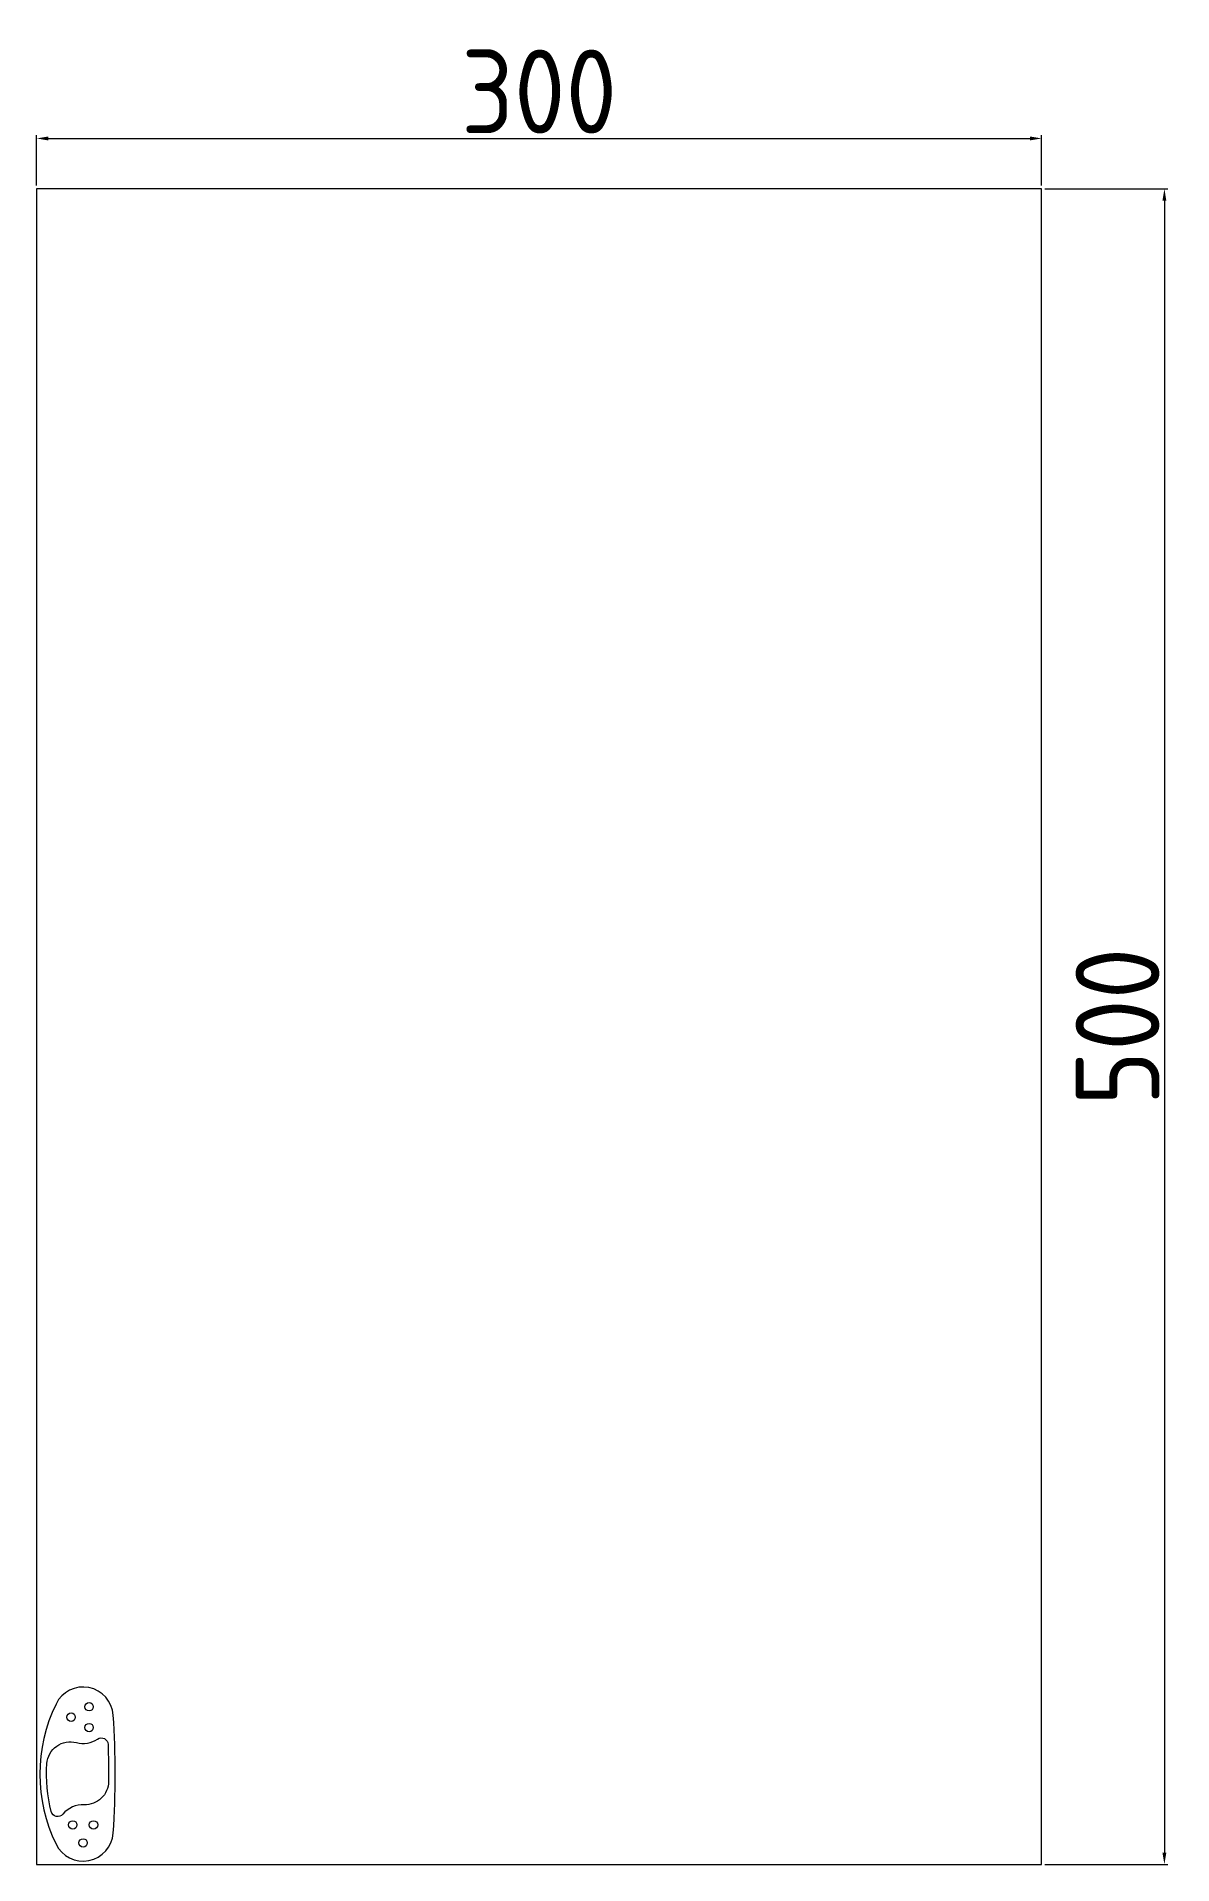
# Model space of a CAD drawing. Header units: millimetres. Extents: x 0 to 339, y 0 to 545.
import ezdxf

# ---------------------------------------------------------------- set-up
doc = ezdxf.new("R2010")
doc.units = ezdxf.units.MM
doc.styles.get("Standard").update_dxf_attribs({"font": 'ISOCP.SHX', "height": 25, "bigfont": 'EXTFONT.SHX'})
doc.dimstyles.new('AM_ISO', dxfattribs={"dimtxt": 3.5, "dimasz": 3.5, "dimexe": 1, "dimexo": 1, "dimgap": 1.5, "dimtad": 1, "dimdsep": 46, "dimtxsty": 'STANDARD', "dimcen": 0, "dimclrd": 256, "dimclre": 256, "dimclrt": 140, "dimadec": 0, "dimazin": 2, "dimtp": 0.1, "dimtm": 0.1, "dimtfac": 0.71, "dimtdec": 3, "dimtmove": 0, "dimatfit": 3, "dimfxl": 1, "dimlwd": -1, "dimlwe": -1, "dimarcsym": 0})

# ---------------------------------------------------------------- blocks, each defined once
blk = doc.blocks.new('*D8')
at = {"linetype": 'ByBlock'}
for p, q in [((0, 501), (0, 516.04)), ((3.5, 515.04), (296.5, 515.04)), ((300, 501), (300, 516.04))]:
    blk.add_line(p, q, dxfattribs=at)
for points in [[(3.5, 515.62), (3.5, 514.45), (0, 515.04)], [(296.5, 515.62), (296.5, 514.45), (300, 515.04)]]:
    blk.add_solid(points)
at = {"layer": 'Defpoints', "color": 0}
for p in [(300, 515.04), (0, 500), (300, 500)]:
    blk.add_point(p, dxfattribs=at)
at = {"color": 140, "insert": (150, 529.04), "char_height": 25, "attachment_point": 5}
blk.add_mtext('300', dxfattribs=at)
blk = doc.blocks.new('*D9')
at = {"linetype": 'ByBlock'}
for p, q in [((301, 500), (337.65, 500)), ((336.65, 496.5), (336.65, 3.5)), ((301, 0), (337.65, 0))]:
    blk.add_line(p, q, dxfattribs=at)
for points in [[(336.07, 496.5), (337.23, 496.5), (336.65, 500)], [(336.07, 3.5), (337.23, 3.5), (336.65, 0)]]:
    blk.add_solid(points)
at = {"layer": 'Defpoints', "color": 0}
for p in [(300, 500), (300, 0), (336.65, 0)]:
    blk.add_point(p, dxfattribs=at)
at = {"color": 140, "insert": (322.65, 250), "char_height": 25, "attachment_point": 5, "rotation": 90}
blk.add_mtext('500', dxfattribs=at)

msp = doc.modelspace()

# ---------------------------------------------------------------- linework, layer by layer
at = {"color": 5}
for p, q in [((300, 500), (0, 500)), ((0, 500), (0, 0)), ((300, 0), (300, 500)), ((0, 0), (300, 0))]:
    msp.add_line(p, q, dxfattribs=at)
for points in [[(5.811, 47.875, 0.230154), (5.811, 6.066, 0.7677942), (22.884, 9.371, 0.0350111), (22.884, 44.571, 0.7677942)], [(11.891, 36.375, 0.2148497), (18.238, 37.419, -0.5864573), (21.343, 35.824, -0.0110856), (21.49, 24.756, -0.4231934), (14.214, 17.823, 0.2340409), (7.87, 14.988, -0.6145142), (4.389, 15.773, -0.0789003), (3.106, 30.087, -0.4716902)]]:
    msp.add_lwpolyline(points, format="xyb", close=True)
for centre in [(10.326, 43.941), (15.696, 47.041), (15.696, 40.841), (10.806, 11.79), (17.006, 11.79), (13.906, 6.42)]:
    msp.add_circle(centre, 1.25)

# ---------------------------------------------------------------- dimensions: what is measured, and where the dimension line sits
dim = msp.add_linear_dim(base=(300, 515.038), p1=(0, 500), p2=(300, 500), dimstyle='AM_ISO')
dim.commit()
dim.dimension.update_dxf_attribs({"geometry": '*D8', "text_midpoint": (150, 529.038)})
dim = msp.add_linear_dim(base=(336.65, 0), p1=(300, 500), p2=(300, 0), angle=90, dimstyle='AM_ISO')
dim.commit()
dim.dimension.update_dxf_attribs({"geometry": '*D9', "text_midpoint": (322.65, 250)})

doc.saveas('drawing.dxf')
